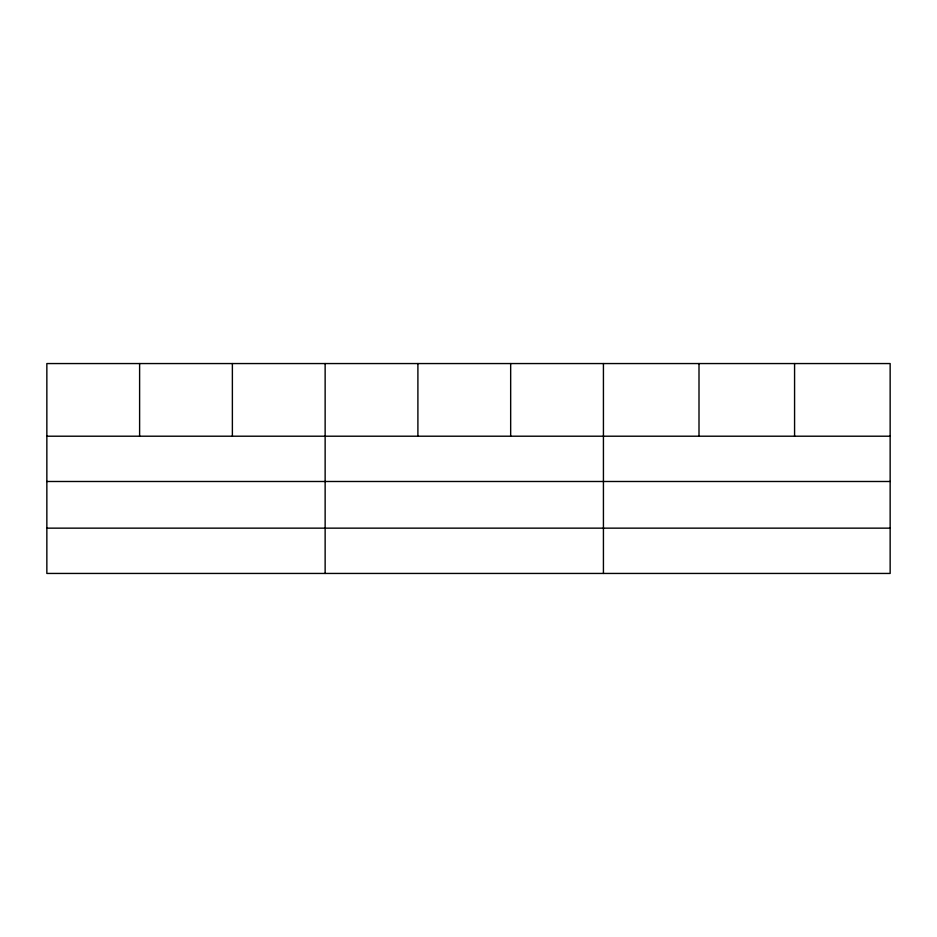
<?xml version="1.0" encoding="UTF-8"?>
<svg xmlns="http://www.w3.org/2000/svg" width="937" height="937" viewBox="0 0 937 937"><rect width="100%" height="100%" fill="white"/><g stroke="black" fill="none" stroke-linecap="round" stroke-linejoin="round"><path stroke-width="1.41" d="M890.15 481.489L890.15 363.556L46.85 363.556L46.85 573.444L890.15 573.444L890.15 481.489L46.85 481.489M46.85 436.209L890.15 436.209M46.85 528.152L890.15 528.152M794.576 363.556L794.576 436.209M699.002 363.556L699.002 436.209M603.428 363.556L603.428 573.444M510.665 363.556L510.665 436.209M417.902 363.556L417.902 436.209M325.139 363.556L325.139 573.444M232.376 363.556L232.376 436.209M139.613 363.556L139.613 436.209"/></g></svg>
